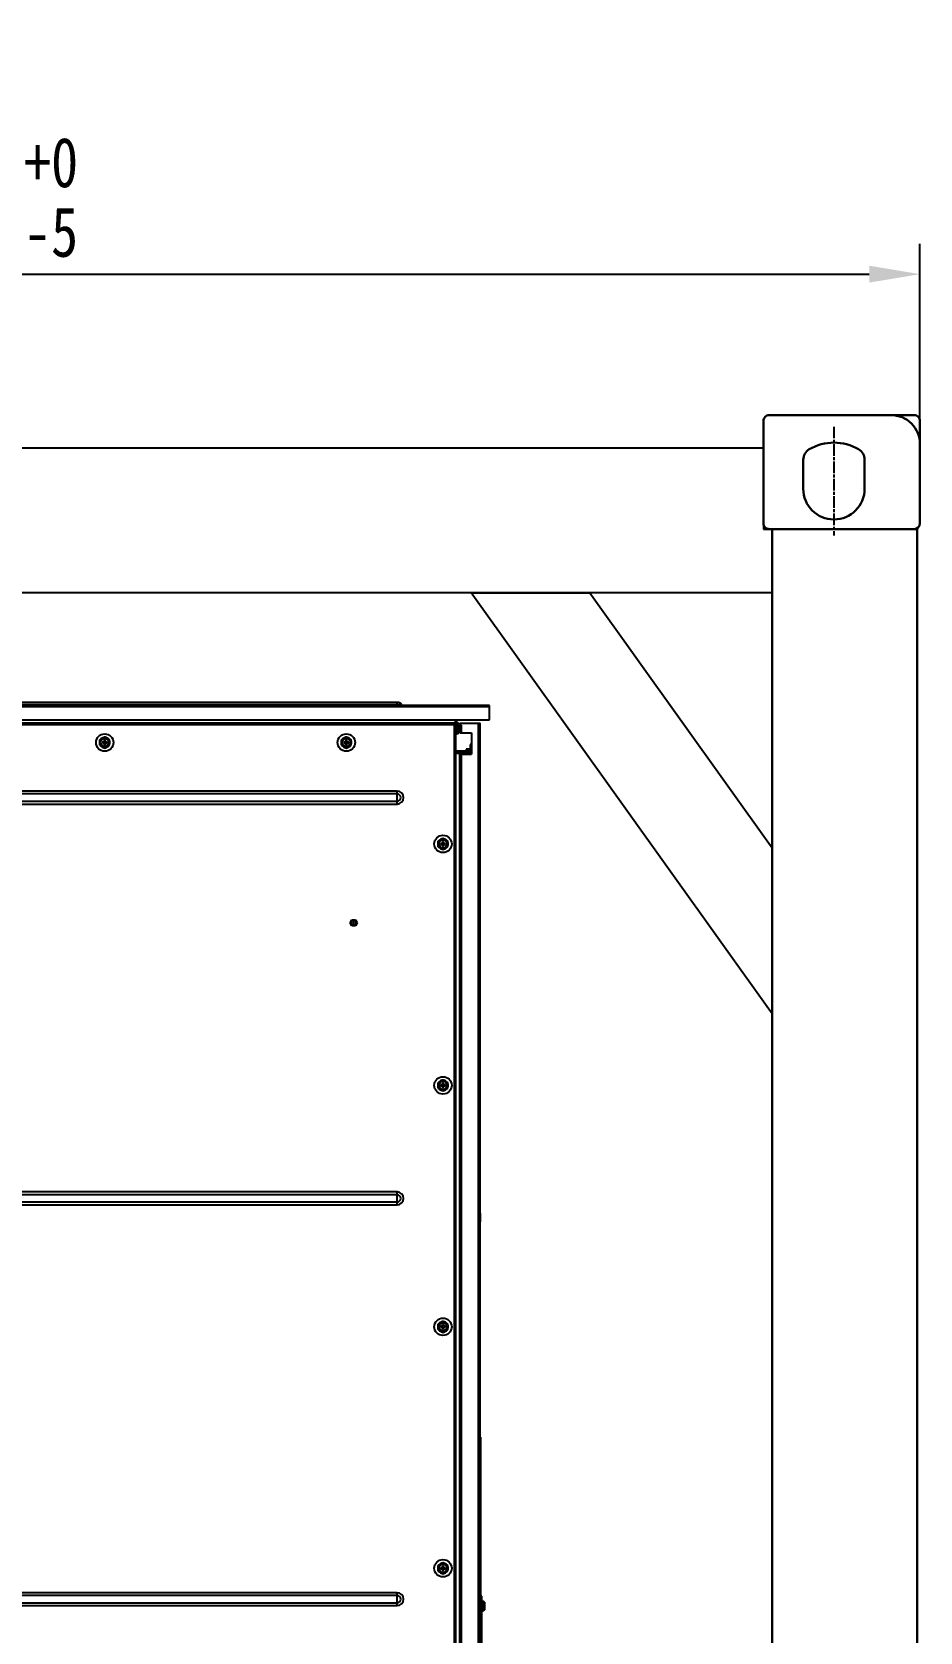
# Model space of a CAD drawing. Extents: x 59521 to 184406, y -1257 to 56672.
# Drawn here: x 80308 to 81227, y 19227 to 20884 of the extents above; entities that cross this region are included whole.
import ezdxf

# ---------------------------------------------------------------- set-up
doc = ezdxf.new("R2010")
doc.units = 0
doc.header["$MEASUREMENT"] = 0
doc.header["$PDMODE"] = 2
doc.header["$PDSIZE"] = 0.2
doc.linetypes.add('AM_ISO08W050', pattern=[18, 12, -1.5, 3, -1.5])
doc.layers.get('0').update_dxf_attribs({"linetype": 'CONTINUOUS'})
doc.layers.get('DEFPOINTS').update_dxf_attribs({"linetype": 'CONTINUOUS'})
for name, color, linetype in [('2401-00198_NFH-M5-12_0', 7, 'CONTINUOUS'), ('2401-01089_0', 7, 'CONTINUOUS'), ('2401-01144-S-M6-16HWM_0', 7, 'CONTINUOUS'), ('4208-10637_0', 7, 'CONTINUOUS'), ('4208-10658_0', 7, 'CONTINUOUS'), ('4209-40888_0_0', 7, 'CONTINUOUS'), ('4212-KH002_041_F_0', 7, 'CONTINUOUS'), ('4212-KH011_041_0', 7, 'CONTINUOUS'), ('4215-19370_2_1_0', 7, 'CONTINUOUS'), ('4215-19370_2_2_0', 7, 'CONTINUOUS'), ('4215-19370_2_3_0', 7, 'CONTINUOUS'), ('4215-19372_1_0', 7, 'CONTINUOUS'), ('4215-19375_0', 7, 'CONTINUOUS'), ('4215-19375_1_0', 7, 'CONTINUOUS')]:
    doc.layers.add(name, color=color, linetype=linetype)
for name, color, linetype, lineweight in [('AM_0', 7, 'CONTINUOUS', 30), ('AM_7N', 4, 'AM_ISO08W050', 25), ('THICK', 7, 'CONTINUOUS', 0)]:
    doc.layers.add(name, color=color, linetype=linetype, lineweight=lineweight)
doc.styles.add('仿宋', font='', dxfattribs={"width": 0.8})
doc.styles.get('仿宋').set_extended_font_data('SimSun')
doc.dimstyles.new('12倍', dxfattribs={"dimscale": 21, "dimtxt": 3.5, "dimasz": 2.5, "dimexe": 1.5, "dimexo": 0, "dimgap": 1, "dimtad": 1, "dimtoh": 1, "dimdsep": 46, "dimtxsty": '仿宋', "dimcen": 2.5, "dimdle": 5, "dimclrd": 4, "dimclre": 4, "dimclrt": 3, "dimadec": 0, "dimazin": 0, "dimtfac": 1, "dimtmove": 0, "dimatfit": 3, "dimfxl": 1, "dimtolj": 1, "dimarcsym": 0})

# ---------------------------------------------------------------- blocks, each defined once
blk = doc.blocks.new('A$C2059127E')
at = {"layer": '2401-00198_NFH-M5-12_0', "color": 87, "linetype": 'Continuous'}
for p, q in [((1516.1, 1907.3), (1517.9, 1910.4)), ((1517.9, 1904.1), (1516.1, 1907.3)), ((1517.9, 1910.4), (1521.6, 1910.4)), ((1517.9, 1907.8), (1517.9, 1907.6)), ((1518.6, 1907.8), (1517.9, 1907.8)), ((1517.9, 1907.6), (1518.5, 1907.6)), ((1518, 1907.2), (1517.9, 1907.1)), ((1517.9, 1907.1), (1517.9, 1907)), ((1517.9, 1907), (1517.9, 1907)), ((1517.9, 1907), (1517.9, 1906.9)), ((1517.9, 1906.9), (1518, 1906.8)), ((1518.5, 1907.6), (1518, 1907.2)), ((1518, 1907), (1518.1, 1907.1)), ((1518, 1907), (1518, 1907)), ((1518.1, 1906.9), (1518, 1907)), ((1518, 1906.8), (1518.1, 1906.8)), ((1518.1, 1907.1), (1518.6, 1907.6)), ((1518.2, 1906.9), (1518.1, 1906.9)), ((1518.1, 1906.9), (1518.1, 1906.9)), ((1518.1, 1906.8), (1518.2, 1906.8)), ((1518.3, 1906.9), (1518.2, 1906.9)), ((1518.2, 1906.8), (1518.3, 1906.8)), ((1518.4, 1906.9), (1518.3, 1906.9)), ((1518.3, 1906.8), (1518.4, 1906.8)), ((1518.5, 1906.9), (1518.4, 1906.9)), ((1518.4, 1906.8), (1518.5, 1906.8)), ((1518.5, 1907), (1518.5, 1906.9)), ((1518.6, 1907), (1518.5, 1907)), ((1518.5, 1906.8), (1518.6, 1906.9)), ((1518.6, 1907.6), (1518.6, 1907.8)), ((1518.6, 1906.9), (1518.6, 1907)), ((1518.8, 1907.8), (1518.8, 1906.8)), ((1518.9, 1907.8), (1518.8, 1907.8)), ((1518.8, 1906.8), (1518.9, 1906.8)), ((1518.9, 1906.9), (1518.9, 1907.8)), ((1519.1, 1907.1), (1518.9, 1906.9)), ((1518.9, 1906.8), (1519.1, 1906.9)), ((1519.1, 1906.9), (1519.1, 1907.1)), ((1519.2, 1907.4), (1519.2, 1907.4)), ((1519.2, 1907.4), (1519.3, 1907.2)), ((1519.3, 1907.3), (1519.2, 1907.4)), ((1519.3, 1907.2), (1519.2, 1907.1)), ((1519.2, 1907.1), (1519.3, 1907.2)), ((1519.2, 1907.1), (1519.2, 1907.1)), ((1519.3, 1907.4), (1519.3, 1907.3)), ((1519.4, 1907.4), (1519.3, 1907.4)), ((1519.3, 1907.2), (1519.3, 1907)), ((1519.3, 1907), (1519.4, 1907)), ((1519.5, 1907.4), (1519.4, 1907.3)), ((1519.4, 1907.2), (1519.5, 1907.4)), ((1519.4, 1907.3), (1519.4, 1907.4)), ((1519.4, 1907), (1519.4, 1907.2)), ((1519.4, 1907.2), (1519.5, 1907.1)), ((1519.5, 1907.1), (1519.4, 1907.2)), ((1519.5, 1907.4), (1519.5, 1907.4)), ((1519.5, 1907.1), (1519.5, 1907.1)), ((1519.8, 1907.7), (1519.7, 1907.6)), ((1519.7, 1907.6), (1519.7, 1907.5)), ((1519.7, 1907.5), (1519.7, 1907.4)), ((1519.7, 1907.4), (1519.7, 1907.3)), ((1519.7, 1907.3), (1519.8, 1907.2)), ((1519.7, 1906.9), (1519.7, 1906.8)), ((1520.3, 1906.9), (1519.7, 1906.9)), ((1519.7, 1906.8), (1520.4, 1906.8)), ((1519.9, 1907.7), (1519.8, 1907.7)), ((1519.8, 1907.6), (1519.9, 1907.6)), ((1519.8, 1907.5), (1519.8, 1907.6)), ((1519.8, 1907.5), (1519.8, 1907.5)), ((1519.8, 1907.4), (1519.8, 1907.5)), ((1519.8, 1907.3), (1519.8, 1907.4)), ((1519.8, 1907.3), (1519.8, 1907.3)), ((1519.9, 1907.2), (1519.8, 1907.3)), ((1519.8, 1907.2), (1519.9, 1907.1)), ((1520, 1907.8), (1519.9, 1907.7)), ((1519.9, 1907.6), (1520, 1907.6)), ((1520, 1907.2), (1519.9, 1907.2)), ((1519.9, 1907.1), (1520, 1907.1)), ((1520.1, 1907.8), (1520, 1907.8)), ((1520, 1907.6), (1520.1, 1907.6)), ((1520.1, 1907.2), (1520, 1907.2)), ((1520, 1907.1), (1520.1, 1907.1)), ((1520.2, 1907.7), (1520.1, 1907.8)), ((1520.1, 1907.6), (1520.2, 1907.6)), ((1520.2, 1907.2), (1520.1, 1907.2)), ((1520.1, 1907.1), (1520.2, 1907.1)), ((1520.3, 1907.7), (1520.2, 1907.7)), ((1520.2, 1907.6), (1520.3, 1907.6)), ((1520.3, 1907.3), (1520.2, 1907.2)), ((1520.2, 1907.1), (1520.3, 1907.2)), ((1520.4, 1907.6), (1520.3, 1907.7)), ((1520.3, 1907.6), (1520.3, 1907.5)), ((1520.3, 1907.5), (1520.4, 1907.5)), ((1520.4, 1907.3), (1520.3, 1907.3)), ((1520.3, 1907.2), (1520.3, 1906.9)), ((1520.4, 1907.5), (1520.4, 1907.6)), ((1520.4, 1906.8), (1520.4, 1907.3)), ((1520.6, 1907.8), (1520.6, 1906.8)), ((1520.7, 1907.8), (1520.6, 1907.8)), ((1520.6, 1906.8), (1520.8, 1906.8)), ((1521, 1907.8), (1520.7, 1907)), ((1520.7, 1907), (1520.7, 1907.8)), ((1520.8, 1906.8), (1521.1, 1907.6)), ((1521.2, 1907.8), (1521, 1907.8)), ((1521.1, 1907.6), (1521.4, 1906.8)), ((1521.5, 1907), (1521.2, 1907.8)), ((1521.4, 1906.8), (1521.6, 1906.8)), ((1521.5, 1907.8), (1521.5, 1907)), ((1521.6, 1907.8), (1521.5, 1907.8)), ((1521.6, 1910.4), (1523.4, 1907.3)), ((1521.6, 1906.8), (1521.6, 1907.8)), ((1523.4, 1907.3), (1521.6, 1904.1)), ((1521.6, 1904.1), (1517.9, 1904.1))]:
    blk.add_line(p, q, dxfattribs=at)
at = {"layer": '2401-01089_0', "color": 87, "linetype": 'Continuous'}
for p, q in [((1652.4, 1205), (1654.2, 1205)), ((1652.4, 1195), (1654.2, 1195)), ((1655.2, 1204), (1654.2, 1205)), ((1654.2, 1205), (1654.2, 1195)), ((1655.2, 1196), (1654.2, 1195)), ((1655.2, 1204), (1655.2, 1196))]:
    blk.add_line(p, q, dxfattribs=at)
at = {"layer": '2401-01144-S-M6-16HWM_0', "color": 87, "linetype": 'Continuous'}
for p, q in [((1257.2, 2096.8), (1262.2, 2099.8)), ((1257.3, 2091.1), (1257.2, 2096.8)), ((1257.3, 2091.1), (1262.3, 2088.2)), ((1259.7, 2094.5), (1259.8, 2093.5)), ((1261.2, 2094.5), (1259.7, 2094.5)), ((1259.8, 2093.5), (1261.3, 2093.5)), ((1261.7, 2096.5), (1261.7, 2095)), ((1262.7, 2096.5), (1261.7, 2096.5)), ((1261.8, 2093), (1261.8, 2091.5)), ((1261.8, 2091.5), (1262.8, 2091.5)), ((1262.2, 2099.8), (1267.2, 2096.9)), ((1262.3, 2088.2), (1267.3, 2091.2)), ((1262.7, 2095), (1262.7, 2096.5)), ((1262.8, 2091.5), (1262.8, 2093)), ((1264.7, 2094.5), (1263.2, 2094.5)), ((1263.3, 2093.5), (1264.8, 2093.5)), ((1264.8, 2093.5), (1264.7, 2094.5)), ((1267.3, 2091.2), (1267.2, 2096.9)), ((1507.2, 2096.8), (1512.2, 2099.8)), ((1507.3, 2091.1), (1507.2, 2096.8)), ((1507.3, 2091.1), (1512.3, 2088.2)), ((1509.7, 2094.5), (1509.8, 2093.5)), ((1511.2, 2094.5), (1509.7, 2094.5)), ((1509.8, 2093.5), (1511.3, 2093.5)), ((1511.7, 2096.5), (1511.7, 2095)), ((1512.7, 2096.5), (1511.7, 2096.5)), ((1511.8, 2093), (1511.8, 2091.5)), ((1511.8, 2091.5), (1512.8, 2091.5)), ((1512.2, 2099.8), (1517.2, 2096.9)), ((1512.3, 2088.2), (1517.3, 2091.2)), ((1512.7, 2095), (1512.7, 2096.5)), ((1512.8, 2091.5), (1512.8, 2093)), ((1514.7, 2094.5), (1513.2, 2094.5)), ((1513.3, 2093.5), (1514.8, 2093.5)), ((1514.8, 2093.5), (1514.7, 2094.5)), ((1517.3, 2091.2), (1517.2, 2096.9)), ((1607.2, 1991.8), (1612.2, 1994.8)), ((1607.3, 1986.1), (1607.2, 1991.8)), ((1609.7, 1989.5), (1609.8, 1988.5)), ((1611.2, 1989.5), (1609.7, 1989.5)), ((1609.8, 1988.5), (1611.3, 1988.5)), ((1611.7, 1991.5), (1611.7, 1990)), ((1612.7, 1991.5), (1611.7, 1991.5)), ((1612.2, 1994.8), (1617.2, 1991.9)), ((1612.7, 1990), (1612.7, 1991.5)), ((1614.7, 1989.5), (1613.2, 1989.5)), ((1613.3, 1988.5), (1614.8, 1988.5)), ((1614.8, 1988.5), (1614.7, 1989.5)), ((1617.3, 1986.2), (1617.2, 1991.9)), ((1607.3, 1986.1), (1612.3, 1983.2)), ((1611.8, 1988), (1611.8, 1986.5)), ((1611.8, 1986.5), (1612.8, 1986.5)), ((1612.3, 1983.2), (1617.3, 1986.2)), ((1612.8, 1986.5), (1612.8, 1988)), ((1607.2, 1741.8), (1612.2, 1744.8)), ((1607.3, 1736.1), (1607.2, 1741.8)), ((1612.7, 1741.5), (1611.7, 1741.5)), ((1611.7, 1741.5), (1611.7, 1740)), ((1612.2, 1744.8), (1617.2, 1741.9)), ((1612.7, 1740), (1612.7, 1741.5)), ((1617.3, 1736.2), (1617.2, 1741.9)), ((1607.3, 1736.1), (1612.3, 1733.2)), ((1611.2, 1739.5), (1609.7, 1739.5)), ((1609.7, 1739.5), (1609.8, 1738.5)), ((1609.8, 1738.5), (1611.3, 1738.5)), ((1611.8, 1738), (1611.8, 1736.5)), ((1611.8, 1736.5), (1612.8, 1736.5)), ((1612.3, 1733.2), (1617.3, 1736.2)), ((1612.8, 1736.5), (1612.8, 1738)), ((1614.7, 1739.5), (1613.2, 1739.5)), ((1613.3, 1738.5), (1614.8, 1738.5)), ((1614.8, 1738.5), (1614.7, 1739.5)), ((1607.2, 1491.8), (1612.2, 1494.8)), ((1607.3, 1486.1), (1607.2, 1491.8)), ((1612.7, 1491.5), (1611.7, 1491.5)), ((1611.7, 1491.5), (1611.7, 1490)), ((1612.2, 1494.8), (1617.2, 1491.9)), ((1612.7, 1490), (1612.7, 1491.5)), ((1617.3, 1486.2), (1617.2, 1491.9)), ((1607.3, 1486.1), (1612.3, 1483.2)), ((1611.2, 1489.5), (1609.7, 1489.5)), ((1609.7, 1489.5), (1609.8, 1488.5)), ((1609.8, 1488.5), (1611.3, 1488.5)), ((1611.8, 1488), (1611.8, 1486.5)), ((1611.8, 1486.5), (1612.8, 1486.5)), ((1612.3, 1483.2), (1617.3, 1486.2)), ((1612.8, 1486.5), (1612.8, 1488)), ((1614.7, 1489.5), (1613.2, 1489.5)), ((1613.3, 1488.5), (1614.8, 1488.5)), ((1614.8, 1488.5), (1614.7, 1489.5)), ((1607.2, 1241.8), (1612.2, 1244.8)), ((1612.2, 1244.8), (1617.2, 1241.9)), ((1607.3, 1236.1), (1607.2, 1241.8)), ((1607.3, 1236.1), (1612.3, 1233.2)), ((1611.2, 1239.5), (1609.7, 1239.5)), ((1609.7, 1239.5), (1609.8, 1238.5)), ((1609.8, 1238.5), (1611.3, 1238.5)), ((1612.7, 1241.5), (1611.7, 1241.5)), ((1611.7, 1241.5), (1611.7, 1240)), ((1611.8, 1238), (1611.8, 1236.5)), ((1611.8, 1236.5), (1612.8, 1236.5)), ((1612.3, 1233.2), (1617.3, 1236.2)), ((1612.7, 1240), (1612.7, 1241.5)), ((1612.8, 1236.5), (1612.8, 1238)), ((1614.7, 1239.5), (1613.2, 1239.5)), ((1613.3, 1238.5), (1614.8, 1238.5)), ((1614.8, 1238.5), (1614.7, 1239.5)), ((1617.3, 1236.2), (1617.2, 1241.9))]:
    blk.add_line(p, q, dxfattribs=at)
for centre, radius in [((1262.2, 2094), 9), ((1262.2, 2094), 4.25), ((1512.2, 2094), 9), ((1512.2, 2094), 4.25), ((1612.2, 1989), 9), ((1612.2, 1989), 4.25), ((1612.2, 1739), 9), ((1612.2, 1739), 4.25), ((1612.2, 1489), 9), ((1612.2, 1489), 4.25), ((1612.2, 1239), 9), ((1612.2, 1239), 4.25)]:
    blk.add_circle(centre, radius, dxfattribs=at)
for centre, radius, start, end in [((1262.2, 2094), 5.35, 159.6691, 201.3485), ((1262.2, 2094), 5.47, 144.5164, 156.5013), ((1262.2, 2094), 5.47, 204.5164, 216.5013), ((1262.2, 2094), 5.35, 99.6691, 141.3485), ((1262.2, 2094), 5.35, 219.6691, 261.3485), ((1261.2, 2095), 0.5, 270.5088, 0.5088), ((1261.3, 2093), 0.5, 0.5088, 90.5088), ((1262.2, 2094), 5.47, 84.5164, 96.5013), ((1262.2, 2094), 5.47, 264.5164, 276.5013), ((1263.2, 2095), 0.5, 180.5088, 270.5088), ((1263.3, 2093), 0.5, 90.5088, 180.5088), ((1262.2, 2094), 5.35, 39.6691, 81.3485), ((1262.2, 2094), 5.35, 279.6691, 321.3485), ((1262.2, 2094), 5.47, 24.5164, 36.5013), ((1262.2, 2094), 5.47, 324.5164, 336.5013), ((1262.2, 2094), 5.35, 339.6691, 21.3485), ((1512.2, 2094), 5.35, 159.6691, 201.3485), ((1512.2, 2094), 5.47, 144.5164, 156.5013), ((1512.2, 2094), 5.47, 204.5164, 216.5013), ((1512.2, 2094), 5.35, 99.6691, 141.3485), ((1512.2, 2094), 5.35, 219.6691, 261.3485), ((1511.2, 2095), 0.5, 270.5088, 0.5088), ((1511.3, 2093), 0.5, 0.5088, 90.5088), ((1512.2, 2094), 5.47, 84.5164, 96.5013), ((1512.2, 2094), 5.47, 264.5164, 276.5013), ((1513.2, 2095), 0.5, 180.5088, 270.5088), ((1513.3, 2093), 0.5, 90.5088, 180.5088), ((1512.2, 2094), 5.35, 39.6691, 81.3485), ((1512.2, 2094), 5.35, 279.6691, 321.3485), ((1512.2, 2094), 5.47, 24.5164, 36.5013), ((1512.2, 2094), 5.47, 324.5164, 336.5013), ((1512.2, 2094), 5.35, 339.6691, 21.3485), ((1612.2, 1989), 5.35, 159.6691, 201.3485), ((1612.2, 1989), 5.47, 144.5164, 156.5013), ((1612.2, 1989), 5.35, 99.6691, 141.3485), ((1611.2, 1990), 0.5, 270.5088, 0.5088), ((1611.3, 1988), 0.5, 0.5088, 90.5088), ((1612.2, 1989), 5.47, 84.5164, 96.5013), ((1613.2, 1990), 0.5, 180.5088, 270.5088), ((1613.3, 1988), 0.5, 90.5088, 180.5088), ((1612.2, 1989), 5.35, 39.6691, 81.3485), ((1612.2, 1989), 5.47, 24.5164, 36.5013), ((1612.2, 1989), 5.35, 339.6691, 21.3485), ((1612.2, 1989), 5.47, 204.5164, 216.5013), ((1612.2, 1989), 5.35, 219.6691, 261.3485), ((1612.2, 1989), 5.47, 264.5164, 276.5013), ((1612.2, 1989), 5.35, 279.6691, 321.3485), ((1612.2, 1989), 5.47, 324.5164, 336.5013), ((1612.2, 1739), 5.35, 159.6691, 201.3485), ((1612.2, 1739), 5.47, 144.5164, 156.5013), ((1612.2, 1739), 5.35, 99.6691, 141.3485), ((1611.2, 1740), 0.5, 270.5088, 0.5088), ((1612.2, 1739), 5.47, 84.5164, 96.5013), ((1613.2, 1740), 0.5, 180.5088, 270.5088), ((1612.2, 1739), 5.35, 39.6691, 81.3485), ((1612.2, 1739), 5.47, 24.5164, 36.5013), ((1612.2, 1739), 5.35, 339.6691, 21.3485), ((1612.2, 1739), 5.47, 204.5164, 216.5013), ((1612.2, 1739), 5.35, 219.6691, 261.3485), ((1611.3, 1738), 0.5, 0.5088, 90.5088), ((1612.2, 1739), 5.47, 264.5164, 276.5013), ((1613.3, 1738), 0.5, 90.5088, 180.5088), ((1612.2, 1739), 5.35, 279.6691, 321.3485), ((1612.2, 1739), 5.47, 324.5164, 336.5013), ((1612.2, 1489), 5.47, 144.5164, 156.5013), ((1612.2, 1489), 5.35, 99.6691, 141.3485), ((1612.2, 1489), 5.47, 84.5164, 96.5013), ((1612.2, 1489), 5.35, 39.6691, 81.3485), ((1612.2, 1489), 5.47, 24.5164, 36.5013), ((1612.2, 1489), 5.35, 159.6691, 201.3485), ((1612.2, 1489), 5.47, 204.5164, 216.5013), ((1612.2, 1489), 5.35, 219.6691, 261.3485), ((1611.2, 1490), 0.5, 270.5088, 0.5088), ((1611.3, 1488), 0.5, 0.5088, 90.5088), ((1612.2, 1489), 5.47, 264.5164, 276.5013), ((1613.2, 1490), 0.5, 180.5088, 270.5088), ((1613.3, 1488), 0.5, 90.5088, 180.5088), ((1612.2, 1489), 5.35, 279.6691, 321.3485), ((1612.2, 1489), 5.47, 324.5164, 336.5013), ((1612.2, 1489), 5.35, 339.6691, 21.3485), ((1612.2, 1239), 5.35, 99.6691, 141.3485), ((1612.2, 1239), 5.47, 84.5164, 96.5013), ((1612.2, 1239), 5.35, 39.6691, 81.3485), ((1612.2, 1239), 5.35, 159.6691, 201.3485), ((1612.2, 1239), 5.47, 144.5164, 156.5013), ((1612.2, 1239), 5.47, 204.5164, 216.5013), ((1612.2, 1239), 5.35, 219.6691, 261.3485), ((1611.2, 1240), 0.5, 270.5088, 0.5088), ((1611.3, 1238), 0.5, 0.5088, 90.5088), ((1612.2, 1239), 5.47, 264.5164, 276.5013), ((1613.2, 1240), 0.5, 180.5088, 270.5088), ((1613.3, 1238), 0.5, 90.5088, 180.5088), ((1612.2, 1239), 5.35, 279.6691, 321.3485), ((1612.2, 1239), 5.47, 24.5164, 36.5013), ((1612.2, 1239), 5.47, 324.5164, 336.5013), ((1612.2, 1239), 5.35, 339.6691, 21.3485)]:
    blk.add_arc(centre, radius, start, end, dxfattribs=at)
at = {"layer": '4208-10637_0', "color": 87, "linetype": 'Continuous'}
for p, q in [((1652.4, 1210), (1651.2, 1210)), ((1652.4, 1112.5), (1652.4, 1210)), ((1652.4, 1202.6), (1651.2, 1202.6)), ((1652.4, 1178.1), (1651.2, 1178.1))]:
    blk.add_line(p, q, dxfattribs=at)
at = {"layer": '4208-10658_0', "color": 87, "linetype": 'Continuous'}
for p, q in [((1651.2, 1374.7), (1650.7, 1374.7)), ((1651.2, 1374.7), (1651.2, 1079.9)), ((1651.2, 1344.7), (1650.7, 1344.7))]:
    blk.add_line(p, q, dxfattribs=at)
at = {"layer": '4209-40888_0_0', "color": 87, "linetype": 'Continuous'}
for p, q in [((1640.2, 2091.8), (1640.2, 2082)), ((1641.7, 2091.8), (1640.2, 2091.8))]:
    blk.add_line(p, q, dxfattribs=at)
at = {"layer": '4212-KH002_041_F_0', "color": 87, "linetype": 'Continuous'}
for p, q in [((1625.2, 2085.5), (1636.2, 2085.5)), ((1640.2, 2084), (1625.2, 2084)), ((1636.2, 2087), (1636.2, 2085.5)), ((1640.2, 2087), (1636.2, 2087)), ((1640.2, 2085.5), (1636.2, 2085.5))]:
    blk.add_line(p, q, dxfattribs=at)
at = {"layer": '4212-KH011_041_0', "color": 87, "linetype": 'Continuous'}
for p, q in [((1640.2, 2082.5), (1625.2, 2082.5)), ((1636.2, 2082), (1636.2, 2082.5))]:
    blk.add_line(p, q, dxfattribs=at)
at = {"layer": '4215-19370_2_1_0', "color": 87, "linetype": 'Continuous'}
for p, q in [((1660.5, 2132.5), (339, 2132.5)), ((1660.5, 2130.8), (339, 2130.8)), ((429.9, 2133.3), (1569.6, 2133.3)), ((1564.7, 2135.5), (434.7, 2135.5)), ((1564.7, 2132.5), (1564.7, 2135.5)), ((1660.5, 2117.5), (1660.5, 2132.5)), ((339, 2117.5), (1660.5, 2117.5))]:
    blk.add_line(p, q, dxfattribs=at)
for centre, radius, start, end in [((1564.7, 2129), 6.5, 41.8103, 90), ((1571.5, 2135), 2.5, 221.8103, 270)]:
    blk.add_arc(centre, radius, start, end, dxfattribs=at)
at = {"layer": '4215-19370_2_2_0', "color": 87, "linetype": 'Continuous'}
for p, q in [((374.7, 2114.5), (1624.7, 2114.5)), ((1624.7, 2117.5), (1624.7, 2114.5)), ((1624.7, 2114.5), (1624.7, 2114))]:
    blk.add_line(p, q, dxfattribs=at)
at = {"layer": '4215-19370_2_3_0', "color": 87, "linetype": 'Continuous'}
for p, q in [((1625.2, 2114), (1625.2, 2117.5)), ((1625.2, 2104.5), (1628.2, 2104.5)), ((1626.7, 2104.5), (1626.7, 2117.5)), ((1626.7, 2114.5), (1628.2, 2114.5)), ((1628.2, 2104.5), (1628.2, 2114.5))]:
    blk.add_line(p, q, dxfattribs=at)
blk.add_arc((1626.7, 2104.5), 1.5, 180, 0, dxfattribs=at)
at = {"layer": '4215-19372_1_0', "color": 87, "linetype": 'Continuous'}
for p, q in [((374.2, 2114), (1625.2, 2114)), ((375.6, 2112.6), (1623.8, 2112.6)), ((1623.8, 2112.6), (1623.8, 1100.5)), ((1623.8, 2112.6), (1625.2, 2112.6)), ((1625.2, 2114), (1625.2, 1100.5)), ((1564.7, 2043.7), (434.7, 2043.7)), ((1564.7, 2040.7), (434.7, 2040.7)), ((1564.7, 2030.3), (1564.7, 2043.7)), ((434.7, 2033.3), (1564.7, 2033.3)), ((434.7, 2030.3), (1564.7, 2030.3)), ((1564.7, 1628.7), (434.7, 1628.7)), ((1564.7, 1625.7), (434.7, 1625.7)), ((1564.7, 1615.3), (1564.7, 1628.7)), ((434.7, 1618.3), (1564.7, 1618.3)), ((434.7, 1615.3), (1564.7, 1615.3)), ((1564.7, 1213.7), (434.7, 1213.7)), ((1564.7, 1210.7), (434.7, 1210.7)), ((1564.7, 1200.3), (1564.7, 1213.7)), ((434.7, 1203.3), (1564.7, 1203.3)), ((434.7, 1200.3), (1564.7, 1200.3))]:
    blk.add_line(p, q, dxfattribs=at)
blk.add_circle((1519.7, 1907.3), 2.5, dxfattribs=at)
for centre, radius in [((1564.7, 2037), 6.71), ((1564.7, 2037), 3.73), ((1564.7, 1622), 6.71), ((1564.7, 1622), 3.73), ((1564.7, 1207), 6.71), ((1564.7, 1207), 3.73)]:
    blk.add_arc(centre, radius, 270, 90, dxfattribs=at)
at = {"layer": '4215-19375_0', "color": 87, "linetype": 'Continuous'}
blk.add_line((1650.7, 1606.7), (1650.7, 1597.6), dxfattribs=at)
at = {"layer": '4215-19375_1_0', "color": 87, "linetype": 'Continuous'}
for p, q in [((1629.7, 2104), (1629.7, 2114)), ((1629.7, 2114), (1650.7, 2114)), ((1631.4, 2111.8), (1629.7, 2111.8)), ((1631.4, 2104), (1631.4, 2111.8)), ((1649, 101), (1649, 2114)), ((1650.7, 101), (1650.7, 2114)), ((1629.7, 2104), (1641.7, 2104)), ((1641.7, 2104), (1641.7, 2082)), ((1629.7, 101), (1629.7, 2082)), ((1629.7, 2082), (1641.7, 2082)), ((1631.4, 103.2), (1631.4, 2082))]:
    blk.add_line(p, q, dxfattribs=at)
blk = doc.blocks.new('*D153')
at = {"layer": 'DEFPOINTS', "color": 0, "transparency": 16777216}
for p in [(81227.1, 20633.1), (78789.1, 20428.2), (81227.1, 20428.2)]:
    blk.add_point(p, dxfattribs=at)
at = {"layer": 'THICK', "color": 4, "linetype": 'Continuous', "lineweight": -2, "transparency": 16777216}
for p, q in [((78789.1, 20428.2), (78789.1, 20664.6)), ((81227.1, 20428.2), (81227.1, 20664.6)), ((78841.6, 20633.1), (81174.6, 20633.1))]:
    blk.add_line(p, q, dxfattribs=at)
at = {"layer": 'THICK', "color": 4, "transparency": 16777216}
for points in [[(78841.6, 20641.9), (78841.6, 20624.4), (78789.1, 20633.1)], [(81174.6, 20641.9), (81174.6, 20624.4), (81227.1, 20633.1)]]:
    blk.add_solid(points, dxfattribs=at)
at = {"layer": 'THICK', "color": 3, "lineweight": 13, "transparency": 16777216, "insert": (80008.1, 20712.9), "char_height": 73.5, "attachment_point": 5, "style": '仿宋'}
blk.add_mtext('\\A1;TOTAL WIDTH 2438{\\H0.7x;\\S+0^ -5;}', dxfattribs=at)

msp = doc.modelspace()

# ---------------------------------------------------------------- linework, layer by layer
msp.add_lwpolyline([(81074.111, 20039.195), (81074.111, 19867.149), (80762.666, 20303.172), (80885.556, 20303.172), (81074.111, 20039.195)])
at = {"layer": 'AM_0'}
for p, q in [((81106.361, 20441.014), (81106.361, 20410.922)), ((81169.861, 20441.014), (81169.861, 20410.922))]:
    msp.add_line(p, q, dxfattribs=at)
msp.add_lwpolyline([(81227.111, 20481.172, 0.41421382), (81221.111, 20487.172), (81071.111, 20487.172, 0.41421397), (81065.111, 20481.172), (81065.111, 20375.172, 0.41421407), (81071.111, 20369.172), (81221.111, 20369.172, 0.41421254), (81227.111, 20375.172)], format="xyb", close=True, dxfattribs=at)
for points in [[(81072.111, 17709.172), (81224.111, 17709.172), (81224.111, 20369.172), (81072.111, 20369.172)], [(81074.111, 20369.172), (81074.111, 17709.172)]]:
    msp.add_lwpolyline(points, dxfattribs=at)
for centre, radius, start, end in [((81197.111, 20457.172), 30, 359.9999, 89.99992), ((81118.861, 20441.014), 12.5, 119.99995, 180), ((81138.111, 20407.672), 51, 59.9999, 119.99995), ((81157.361, 20441.014), 12.5, 359.9999, 59.9998), ((81138.111, 20410.922), 31.75, 180, 359.9999)]:
    msp.add_arc(centre, radius, start, end, dxfattribs=at)
at = {"layer": 'AM_7N'}
msp.add_line((81138.111, 20475.172), (81138.111, 20362.672), dxfattribs=at)
at = {"layer": 'THICK', "lineweight": -3}
msp.add_lwpolyline([(81065.111, 20369.172), (81074.111, 20369.172), (81074.111, 20303.172), (78942.111, 20303.172), (78942.111, 20369.172), (78951.111, 20369.172), (78951.111, 20453.172), (81065.111, 20453.172)], close=True, dxfattribs=at)

# ---------------------------------------------------------------- block references
at = {"color": 3}
msp.add_blockref('A$C2059127E', (79121.361, 18054.172), dxfattribs=at)

# ---------------------------------------------------------------- dimensions: what is measured, and where the dimension line sits
at = {"layer": 'THICK', "color": 4, "lineweight": 13}
dim = msp.add_linear_dim(base=(81227.111, 20633.105), p1=(78789.111, 20428.172), p2=(81227.111, 20428.172), text='TOTAL WIDTH <>{\\H0.7x;\\S+0^ -5;}', dimstyle='12倍', dxfattribs=at)
dim.commit()
dim.dimension.update_dxf_attribs({"geometry": '*D153', "text_midpoint": (80008.111, 20712.898)})

doc.saveas('drawing.dxf')
